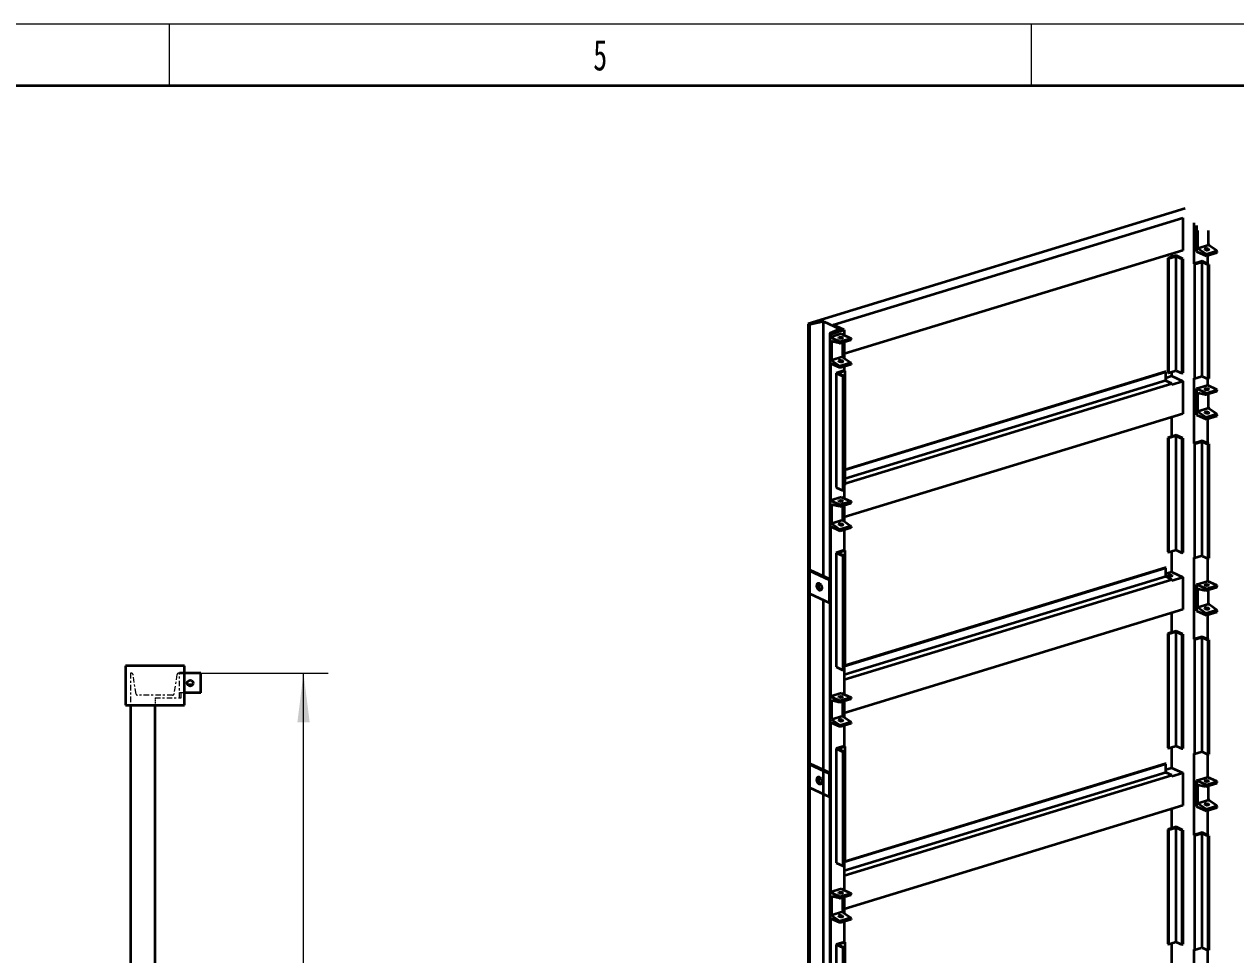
# Model space of a CAD drawing. Header units: millimetres. Extents: x -5250 to 5250, y -3712 to 3712.
# Drawn here: x 1456 to 3915, y 1824 to 3712 of the extents above; entities that cross this region are included whole.
import ezdxf
from ezdxf.enums import TextEntityAlignment as Align

# ---------------------------------------------------------------- set-up
doc = ezdxf.new("R2010")
doc.units = ezdxf.units.MM
doc.linetypes.add('CENTER', pattern=[47.5, 22, -8.5, 8.5, -8.5])
doc.layers.get('0').update_dxf_attribs({"lineweight": 35})
for name, color, linetype, lineweight in [('尺寸线层', 3, 'Continuous', 18), ('粗实线层', 7, 'Continuous', 35), ('细实线层', 7, 'Continuous', 18)]:
    doc.layers.add(name, color=color, linetype=linetype, lineweight=lineweight)
doc.styles.add('标准', font='', dxfattribs={"width": 0.667})
doc.styles.get('标准').set_extended_font_data('宋体')
doc.dimstyles.new('标准', dxfattribs={"dimscale": 25, "dimtxt": 3.5, "dimasz": 4, "dimexe": 2, "dimexo": 0, "dimtad": 1, "dimdsep": 46, "dimtxsty": '标准', "dimblk": '_CAXARROW', "dimcen": 0, "dimdle": 8, "dimazin": 2, "dimtfac": 0.707107, "dimtdec": 3, "dimtmove": 2, "dimatfit": 3, "dimfxl": 0, "dimfrac": 2, "dimtolj": 1, "dimarcsym": 0})

# ---------------------------------------------------------------- blocks, each defined once
blk = doc.blocks.new('*X19')
at = {"layer": '尺寸线层', "linetype": 'Continuous', "lineweight": 18}
for points in [[(2022.6, 2395.1), (2010.1, 2295.1), (2035.1, 2295.1)], [(2022.6, 1015.1), (2010.1, 1115.1), (2035.1, 1115.1)]]:
    blk.add_hatch(color=0, dxfattribs=at).paths.add_polyline_path(points, flags=0)
at = {"layer": '尺寸线层', "color": 0, "linetype": 'Continuous', "lineweight": 18}
for p, q in [((1771.1, 2395.1), (2072.6, 2395.1)), ((2022.6, 1015.1), (2022.6, 2395.1)), ((1771.1, 1015.1), (2072.6, 1015.1))]:
    blk.add_line(p, q, dxfattribs=at)
at = {"layer": '尺寸线层', "color": 0, "lineweight": 18, "insert": (1963.5, 1705.1), "char_height": 87.5, "width": 331.525, "attachment_point": 5, "rotation": 90, "line_spacing_factor": 1.15057, "style": '标准'}
blk.add_mtext('\\T1.1;1380', dxfattribs=at)
blk = doc.blocks.new('_CAXARROW')
blk.add_hatch(color=0).paths.add_polyline_path([(0, 0), (-1, 0.125), (-1, -0.125)], flags=0)
blk = doc.blocks.new('$CAXA_FRAME_13B17AC1$')
at = {"layer": '粗实线层'}
blk.add_line((205, 143.5), (-185, 143.5), dxfattribs=at)
at = {"layer": '细实线层'}
for p, q in [((210, 148.5), (-210, 148.5)), ((70, 148.5), (70, 143.5)), ((140, 148.5), (140, 143.5))]:
    blk.add_line(p, q, dxfattribs=at)
at = {"layer": '尺寸线层', "style": '标准', "width": 0.667}
for tag, p in [('T1', (-162.5, 146)), ('T2', (-105, 146)), ('T3', (-35, 146)), ('T4', (35, 146)), ('T5', (105, 146)), ('T6', (172.5, 146)), ('L1', (-187.5, 108.875)), ('R1', (207.5, 108.875)), ('L2', (-187.5, 37.125)), ('R2', (207.5, 37.125)), ('L3', (-187.5, -37.125)), ('R3', (207.5, -37.125)), ('L4', (-187.5, -108.875)), ('R4', (207.5, -108.875)), ('B1', (-162.5, -146)), ('B2', (-105, -146)), ('B3', (-35, -146)), ('B4', (35, -146)), ('B5', (105, -146)), ('B6', (172.5, -146))]:
    blk.add_attdef(tag, text='', height=2.595, dxfattribs=at).set_placement(p, align=Align.MIDDLE_CENTER)

msp = doc.modelspace()

# ---------------------------------------------------------------- linework, layer by layer
at = {"color": 6, "linetype": 'CENTER', "lineweight": 18, "ltscale": 0.5}
for p, q in [((1673.532, 2395.066), (1671.098, 2395.066)), ((1671.098, 2395.066), (1671.1, 2330.066)), ((1682.701, 2352.902), (1676.496, 2392.53)), ((1765.701, 2392.53), (1759.496, 2352.902)), ((1771.098, 2395.066), (1768.665, 2395.066)), ((1771.098, 2345.066), (1771.098, 2395.066)), ((1756.532, 2350.366), (1685.665, 2350.366)), ((1721.098, 2345.066), (1771.098, 2345.066)), ((1781.098, 2355.066), (1771.098, 2355.066)), ((1771.098, 2345.066), (1774.098, 2345.066)), ((1774.098, 2345.066), (1774.098, 2355.066))]:
    msp.add_line(p, q, dxfattribs=at)
at = {"color": 6, "linetype": 'CENTER', "lineweight": 18, "ltscale": 0.1}
msp.add_line((1721.098, 2345.066), (1721.098, 2330.066), dxfattribs=at)
at = {"color": 6, "linetype": 'CENTER', "lineweight": 18, "ltscale": 0.5}
for centre, start, end in [((1673.532, 2392.066), 8.900209, 90), ((1768.665, 2392.066), 90, 171.099791), ((1685.665, 2353.366), 188.900209, 270), ((1756.532, 2353.366), 270, 351.099791)]:
    msp.add_arc(centre, 3, start, end, dxfattribs=at)
at = {"layer": '粗实线层', "linetype": 'Continuous', "lineweight": 35}
for p, q in [((3812.872, 3338.348), (3047.509, 3104.505)), ((3097.807, 3102.567), (3807.709, 3319.465)), ((3807.709, 3319.465), (3807.709, 3253.188)), ((3830.278, 3309.054), (3830.278, 3226.209)), ((3835.824, 3304.121), (3835.824, 3251.1)), ((3838.08, 3259.048), (3838.08, 3294.091)), ((3860.265, 3265.826), (3860.265, 3293.886)), ((3807.709, 3253.188), (3120.38, 3043.187)), ((3835.824, 3251.1), (3855.232, 3242.147)), ((3860.657, 3264.247), (3838.472, 3257.469)), ((3854.089, 3246.253), (3839.223, 3256.557)), ((3877.025, 3252.119), (3854.841, 3245.341)), ((3855.232, 3242.147), (3877.417, 3248.925)), ((3876.274, 3253.031), (3861.408, 3263.335)), ((3877.417, 3248.925), (3877.417, 3250.54)), ((3794.168, 3242.866), (3777.53, 3237.782)), ((3777.53, 3237.782), (3778.884, 3237.157)), ((3777.53, 3237.782), (3777.53, 3005.814)), ((3778.884, 3237.157), (3792.195, 3241.224)), ((3778.884, 3237.157), (3778.884, 3005.189)), ((3785.141, 3246.292), (3785.141, 3240.104)), ((3793.859, 3241.396), (3793.859, 3009.429)), ((3807.709, 3236.619), (3794.168, 3242.866)), ((3795.213, 3241.108), (3806.045, 3236.111)), ((3806.045, 3236.111), (3807.709, 3236.619)), ((3806.045, 3236.111), (3806.045, 3004.143)), ((3807.709, 3236.619), (3807.709, 3004.651)), ((3846.916, 3231.292), (3830.278, 3226.209)), ((3830.278, 3226.209), (3831.632, 3225.584)), ((3831.632, 3225.584), (3844.942, 3229.651)), ((3831.632, 3225.584), (3831.632, 2993.616)), ((3846.606, 3229.823), (3846.606, 2997.855)), ((3860.457, 3225.046), (3846.916, 3231.292)), ((3847.96, 3229.534), (3858.793, 3224.537)), ((3855.232, 3242.147), (3855.232, 3243.762)), ((3858.008, 3242.994), (3858.008, 3226.175)), ((3858.793, 3224.537), (3860.457, 3225.046)), ((3858.793, 3224.537), (3858.793, 2992.569)), ((3860.457, 3225.046), (3860.457, 2993.078)), ((3047.509, 3104.505), (3047.509, 61.086)), ((3047.509, 3104.505), (3048.607, 3103.999)), ((3049.765, 3103.724), (3049.765, 60.305)), ((3051.351, 3103.811), (3076.13, 3109.234)), ((3077.716, 3109.321), (3077.716, 2592.273)), ((3078.875, 3109.047), (3110.861, 3094.292)), ((3120.376, 3092.157), (3097.807, 3102.567)), ((3091.065, 3084.699), (3091.065, 41.28)), ((3091.547, 3084.191), (3092.645, 3083.684)), ((3110.793, 3093.245), (3091.615, 3085.238)), ((3092.645, 3083.684), (3120.376, 3092.157)), ((3114.829, 3083.835), (3092.645, 3077.057)), ((3092.645, 3083.684), (3092.645, 3077.057)), ((3092.645, 3077.057), (3112.054, 3068.103)), ((3134.238, 3074.881), (3112.054, 3068.103)), ((3114.829, 3083.835), (3134.238, 3074.881)), ((3120.376, 3092.157), (3120.376, 3081.275)), ((3134.238, 3074.881), (3134.238, 3073.267)), ((3094.902, 3067.026), (3094.902, 3031.984)), ((3110.911, 3065.052), (3096.045, 3068.463)), ((3111.326, 3065.062), (3133.511, 3071.84)), ((3112.054, 3068.103), (3112.054, 3066.489)), ((3117.086, 3066.821), (3117.086, 3038.762)), ((3120.376, 3067.826), (3120.376, 3034.784)), ((3117.478, 3037.182), (3095.294, 3030.404)), ((3096.045, 3029.492), (3110.911, 3019.188)), ((3118.229, 3036.27), (3133.095, 3025.966)), ((3092.645, 3024.035), (3092.645, 2745.674)), ((3112.054, 3015.082), (3092.645, 3024.035)), ((3120.376, 3009.311), (3103.737, 3004.228)), ((3103.737, 3004.228), (3117.278, 2997.981)), ((3103.737, 3004.228), (3103.737, 2772.26)), ((3118.942, 2998.49), (3108.109, 3003.487)), ((3108.419, 3004.62), (3121.73, 3008.686)), ((3133.847, 3025.054), (3111.662, 3018.276)), ((3134.238, 3021.86), (3112.054, 3015.082)), ((3112.054, 3016.697), (3112.054, 3015.082)), ((3120.376, 3017.625), (3120.376, 3009.311)), ((3121.73, 3008.686), (3120.376, 3009.311)), ((3121.73, 3008.686), (3121.73, 2776.718)), ((3121.737, 2808.762), (3771.984, 3007.433)), ((3121.739, 2807.725), (3773.338, 3006.809)), ((3134.238, 3023.475), (3134.238, 3021.86)), ((3773.338, 3006.809), (3771.984, 3007.433)), ((3773.338, 2990.902), (3773.338, 3006.809)), ((3777.53, 3005.814), (3778.884, 3005.189)), ((3778.884, 3005.189), (3792.195, 3009.256)), ((3785.141, 3007.104), (3785.141, 2998.493)), ((3795.213, 3009.14), (3806.045, 3004.143)), ((3806.045, 3004.143), (3807.709, 3004.651)), ((3117.278, 2997.981), (3118.942, 2998.49)), ((3117.278, 2997.981), (3117.278, 2766.013)), ((3118.942, 2998.49), (3118.942, 2766.522)), ((3773.87, 2989.077), (3121.731, 2789.827)), ((3121.739, 2780.485), (3785.525, 2983.292)), ((3773.328, 2994.883), (3785.141, 2998.493)), ((3785.525, 2983.292), (3774.692, 2988.289)), ((3785.141, 2998.493), (3807.709, 2988.082)), ((3785.525, 2981.304), (3807.709, 2988.082)), ((3785.525, 2981.304), (3785.525, 2983.292)), ((3807.709, 2988.082), (3807.709, 2921.806)), ((3830.278, 2994.241), (3830.278, 2861.688)), ((3830.278, 2994.241), (3831.632, 2993.616)), ((3831.632, 2993.616), (3844.942, 2997.683)), ((3835.824, 2972.738), (3858.008, 2979.516)), ((3847.96, 2997.567), (3858.793, 2992.569)), ((3858.008, 2992.934), (3858.008, 2979.516)), ((3877.417, 2970.563), (3858.008, 2979.516)), ((3858.793, 2992.569), (3860.457, 2993.078)), ((3835.824, 2972.738), (3835.824, 2919.717)), ((3855.232, 2963.785), (3835.824, 2972.738)), ((3838.08, 2927.665), (3838.08, 2962.708)), ((3839.223, 2964.145), (3854.089, 2960.734)), ((3854.505, 2960.743), (3876.69, 2967.522)), ((3855.232, 2963.785), (3877.417, 2970.563)), ((3855.232, 2962.17), (3855.232, 2963.785)), ((3860.265, 2934.444), (3860.265, 2962.503)), ((3877.417, 2968.948), (3877.417, 2970.563)), ((3860.657, 2932.864), (3838.472, 2926.086)), ((3876.274, 2921.648), (3861.408, 2931.952)), ((3807.709, 2921.806), (3120.38, 2711.805)), ((3785.141, 2914.907), (3785.141, 2875.586)), ((3835.824, 2919.717), (3855.232, 2910.764)), ((3854.089, 2914.87), (3839.223, 2925.174)), ((3877.025, 2920.736), (3854.841, 2913.958)), ((3855.232, 2910.764), (3877.417, 2917.542)), ((3855.232, 2910.764), (3855.232, 2912.379)), ((3858.008, 2911.611), (3858.008, 2861.649)), ((3877.417, 2917.542), (3877.417, 2919.157)), ((3794.168, 2878.344), (3777.53, 2873.261)), ((3807.709, 2872.098), (3794.168, 2878.344)), ((3777.53, 2873.261), (3778.884, 2872.636)), ((3777.53, 2873.261), (3777.53, 2641.293)), ((3778.884, 2872.636), (3792.195, 2876.703)), ((3778.884, 2872.636), (3778.884, 2640.668)), ((3793.859, 2876.875), (3793.859, 2644.908)), ((3795.213, 2876.587), (3806.045, 2871.59)), ((3806.045, 2871.59), (3807.709, 2872.098)), ((3806.045, 2871.59), (3806.045, 2639.622)), ((3807.709, 2872.098), (3807.709, 2640.13)), ((3846.916, 2866.771), (3830.278, 2861.688)), ((3830.278, 2861.688), (3831.632, 2861.063)), ((3831.632, 2861.063), (3844.942, 2865.13)), ((3831.632, 2861.063), (3831.632, 2629.095)), ((3846.606, 2865.302), (3846.606, 2633.334)), ((3860.457, 2860.525), (3846.916, 2866.771)), ((3847.96, 2865.013), (3858.793, 2860.016)), ((3858.793, 2860.016), (3860.457, 2860.525)), ((3858.793, 2860.016), (3858.793, 2628.048)), ((3860.457, 2860.525), (3860.457, 2628.557)), ((3103.737, 2772.26), (3117.278, 2766.013)), ((3117.278, 2766.013), (3118.942, 2766.522)), ((3118.942, 2775.867), (3121.73, 2776.718)), ((3120.376, 2776.303), (3120.376, 2749.892)), ((3114.829, 2752.452), (3092.645, 2745.674)), ((3092.645, 2745.674), (3112.054, 2736.721)), ((3094.902, 2735.643), (3094.902, 2700.601)), ((3110.911, 2733.669), (3096.045, 2737.08)), ((3111.326, 2733.679), (3133.511, 2740.457)), ((3134.238, 2743.499), (3112.054, 2736.721)), ((3112.054, 2736.721), (3112.054, 2735.106)), ((3114.829, 2752.452), (3134.238, 2743.499)), ((3117.086, 2735.439), (3117.086, 2707.379)), ((3120.376, 2736.442), (3120.376, 2703.401)), ((3134.238, 2743.499), (3134.238, 2741.884)), ((3117.478, 2705.8), (3095.294, 2699.022)), ((3092.645, 2692.653), (3092.645, 2348.014)), ((3112.054, 2683.699), (3092.645, 2692.653)), ((3096.045, 2698.11), (3110.911, 2687.805)), ((3133.847, 2693.672), (3111.662, 2686.894)), ((3134.238, 2690.477), (3112.054, 2683.699)), ((3112.054, 2685.314), (3112.054, 2683.699)), ((3118.229, 2704.888), (3133.095, 2694.584)), ((3120.376, 2686.244), (3120.376, 2644.79)), ((3134.238, 2692.092), (3134.238, 2690.477)), ((3120.376, 2644.79), (3103.737, 2639.706)), ((3103.737, 2639.706), (3117.278, 2633.46)), ((3103.737, 2639.706), (3103.737, 2407.739)), ((3118.942, 2633.968), (3108.109, 2638.966)), ((3108.419, 2640.099), (3121.73, 2644.165)), ((3117.278, 2633.46), (3118.942, 2633.968)), ((3117.278, 2633.46), (3117.278, 2401.492)), ((3118.942, 2633.968), (3118.942, 2402.001)), ((3121.73, 2644.165), (3120.376, 2644.79)), ((3121.73, 2644.165), (3121.73, 2412.197)), ((3777.53, 2641.293), (3778.884, 2640.668)), ((3778.884, 2640.668), (3792.195, 2644.735)), ((3785.141, 2642.582), (3785.141, 2600.833)), ((3795.213, 2644.619), (3806.045, 2639.622)), ((3806.045, 2639.622), (3807.709, 2640.13)), ((3831.632, 2629.095), (3844.942, 2633.162)), ((3847.96, 2633.046), (3858.793, 2628.048)), ((3120.377, 2409.649), (3773.338, 2609.149)), ((3120.385, 2410.69), (3771.984, 2609.774)), ((3773.338, 2609.149), (3771.984, 2609.774)), ((3773.338, 2593.243), (3773.338, 2609.149)), ((3830.278, 2629.72), (3830.278, 2464.028)), ((3830.278, 2629.72), (3831.632, 2629.095)), ((3858.008, 2628.416), (3858.008, 2581.857)), ((3858.793, 2628.048), (3860.457, 2628.557)), ((3049.765, 2603.076), (3050.568, 2603.322)), ((3049.765, 2603.076), (3049.765, 2556.683)), ((3090.388, 2584.337), (3049.765, 2603.076)), ((3051.351, 2603.423), (3052.892, 2603.761)), ((3091.065, 2586.151), (3052.892, 2603.761)), ((3090.388, 2584.337), (3091.065, 2584.544)), ((3090.388, 2537.944), (3090.388, 2584.337)), ((3120.377, 2382.409), (3785.525, 2585.633)), ((3773.87, 2591.417), (3120.379, 2391.755)), ((3773.328, 2597.224), (3785.141, 2600.833)), ((3785.525, 2585.633), (3774.692, 2590.63)), ((3785.141, 2600.833), (3807.709, 2590.423)), ((3785.525, 2583.645), (3807.709, 2590.423)), ((3785.525, 2583.645), (3785.525, 2585.633)), ((3807.709, 2590.423), (3807.709, 2524.146)), ((3835.824, 2575.079), (3858.008, 2581.857)), ((3835.824, 2575.079), (3835.824, 2522.058)), ((3855.232, 2566.126), (3835.824, 2575.079)), ((3838.08, 2530.006), (3838.08, 2565.049)), ((3839.223, 2566.485), (3854.089, 2563.074)), ((3854.505, 2563.084), (3876.69, 2569.862)), ((3855.232, 2566.126), (3877.417, 2572.904)), ((3855.232, 2564.511), (3855.232, 2566.126)), ((3877.417, 2572.904), (3858.008, 2581.857)), ((3860.265, 2536.784), (3860.265, 2564.844)), ((3877.417, 2571.289), (3877.417, 2572.904)), ((3049.765, 2556.683), (3090.388, 2537.944)), ((3077.716, 2543.768), (3077.716, 1796.989)), ((3090.388, 2537.944), (3091.065, 2538.151)), ((3860.657, 2535.205), (3838.472, 2528.427)), ((3876.274, 2523.989), (3861.408, 2534.293)), ((3807.709, 2524.146), (3120.38, 2314.145)), ((3785.141, 2517.247), (3785.141, 2477.927)), ((3835.824, 2522.058), (3855.232, 2513.105)), ((3854.089, 2517.211), (3839.223, 2527.515)), ((3877.025, 2523.077), (3854.841, 2516.299)), ((3855.232, 2513.105), (3877.417, 2519.883)), ((3855.232, 2513.105), (3855.232, 2514.72)), ((3858.008, 2513.952), (3858.008, 2463.99)), ((3877.417, 2519.883), (3877.417, 2521.498)), ((3794.168, 2480.685), (3777.53, 2475.602)), ((3777.53, 2475.602), (3777.53, 2243.634)), ((3777.53, 2475.602), (3778.884, 2474.977)), ((3778.884, 2474.977), (3792.195, 2479.044)), ((3778.884, 2474.977), (3778.884, 2243.009)), ((3793.859, 2479.216), (3793.859, 2247.248)), ((3807.709, 2474.439), (3794.168, 2480.685)), ((3795.213, 2478.928), (3806.045, 2473.93)), ((3806.045, 2473.93), (3807.709, 2474.439)), ((3806.045, 2473.93), (3806.045, 2241.963)), ((3807.709, 2474.439), (3807.709, 2242.471)), ((3846.916, 2469.112), (3830.278, 2464.028)), ((3830.278, 2464.028), (3831.632, 2463.404)), ((3831.632, 2463.404), (3844.942, 2467.47)), ((3831.632, 2463.404), (3831.632, 2231.436)), ((3846.606, 2467.643), (3846.606, 2235.675)), ((3860.457, 2462.865), (3846.916, 2469.112)), ((3847.96, 2467.354), (3858.793, 2462.357)), ((3858.793, 2462.357), (3860.457, 2462.865)), ((3858.793, 2462.357), (3858.793, 2230.389)), ((3860.457, 2462.865), (3860.457, 2230.898)), ((3118.942, 2411.346), (3121.73, 2412.197)), ((3120.376, 2411.781), (3120.376, 2352.233)), ((1781.098, 2410.066), (1661.098, 2410.066)), ((1661.098, 2410.066), (1661.098, 2330.066)), ((1814.098, 2395.066), (1771.098, 2395.066)), ((1781.098, 2395.065), (1781.098, 2410.066)), ((1781.098, 2330.066), (1781.098, 2395.065)), ((1814.098, 2355.066), (1814.098, 2395.066)), ((3103.737, 2407.739), (3117.278, 2401.492)), ((3117.278, 2401.492), (3118.942, 2402.001)), ((1787.402, 2372.066), (1797.794, 2372.066)), ((1814.098, 2355.066), (1781.098, 2355.066)), ((3114.829, 2354.793), (3092.645, 2348.014)), ((3092.645, 2348.014), (3112.054, 2339.061)), ((3094.902, 2337.984), (3094.902, 2302.942)), ((3110.911, 2336.01), (3096.045, 2339.421)), ((3111.326, 2336.02), (3133.511, 2342.798)), ((3134.238, 2345.839), (3112.054, 2339.061)), ((3112.054, 2339.061), (3112.054, 2337.447)), ((3114.829, 2354.793), (3134.238, 2345.839)), ((3117.086, 2337.779), (3117.086, 2309.72)), ((3120.376, 2338.784), (3120.376, 2305.741)), ((3134.238, 2345.839), (3134.238, 2344.225)), ((1661.098, 2330.066), (1671.1, 2330.066)), ((1671.098, 2330.066), (1671.098, 1080.066)), ((1671.1, 2330.066), (1781.098, 2330.066)), ((1721.098, 1080.066), (1721.098, 2330.066)), ((3092.645, 2294.993), (3092.645, 1950.355)), ((3112.054, 2286.04), (3092.645, 2294.993)), ((3117.478, 2308.14), (3095.294, 2301.362)), ((3096.045, 2300.45), (3110.911, 2290.146)), ((3133.847, 2296.012), (3111.662, 2289.234)), ((3134.238, 2292.818), (3112.054, 2286.04)), ((3112.054, 2287.655), (3112.054, 2286.04)), ((3118.229, 2307.228), (3133.095, 2296.924)), ((3120.376, 2288.585), (3120.376, 2247.131)), ((3134.238, 2294.433), (3134.238, 2292.818)), ((3120.376, 2247.131), (3103.737, 2242.047)), ((3103.737, 2242.047), (3117.278, 2235.801)), ((3103.737, 2242.047), (3103.737, 2010.079)), ((3118.942, 2236.309), (3108.109, 2241.306)), ((3108.419, 2242.439), (3121.73, 2246.506)), ((3121.73, 2246.506), (3120.376, 2247.131)), ((3121.73, 2246.506), (3121.73, 2014.538)), ((3777.53, 2243.634), (3778.884, 2243.009)), ((3778.884, 2243.009), (3792.195, 2247.076)), ((3785.141, 2244.923), (3785.141, 2203.174)), ((3795.213, 2246.96), (3806.045, 2241.963)), ((3806.045, 2241.963), (3807.709, 2242.471)), ((3117.278, 2235.801), (3118.942, 2236.309)), ((3117.278, 2235.801), (3117.278, 2003.833)), ((3118.942, 2236.309), (3118.942, 2004.341)), ((3830.278, 2232.06), (3830.278, 2066.369)), ((3830.278, 2232.06), (3831.632, 2231.436)), ((3831.632, 2231.436), (3844.942, 2235.503)), ((3847.96, 2235.386), (3858.793, 2230.389)), ((3858.008, 2230.756), (3858.008, 2184.198)), ((3858.793, 2230.389), (3860.457, 2230.898)), ((3049.765, 2209.613), (3050.568, 2209.858)), ((3049.765, 2209.613), (3049.765, 2163.219)), ((3090.388, 2190.874), (3049.765, 2209.613)), ((3051.351, 2209.96), (3052.892, 2210.297)), ((3091.065, 2192.688), (3052.892, 2210.297)), ((3090.388, 2190.874), (3091.065, 2191.081)), ((3090.388, 2144.48), (3090.388, 2190.874)), ((3120.377, 2011.99), (3773.338, 2211.49)), ((3773.87, 2193.758), (3120.379, 1994.096)), ((3120.385, 2013.031), (3771.984, 2212.115)), ((3773.338, 2211.49), (3771.984, 2212.115)), ((3773.328, 2199.565), (3785.141, 2203.174)), ((3773.338, 2195.584), (3773.338, 2211.49)), ((3785.525, 2187.974), (3774.692, 2192.971)), ((3785.141, 2203.174), (3807.709, 2192.764)), ((3785.525, 2185.985), (3807.709, 2192.764)), ((3807.709, 2192.764), (3807.709, 2126.487)), ((3120.377, 1984.75), (3785.525, 2187.974)), ((3785.525, 2185.985), (3785.525, 2187.974)), ((3835.824, 2177.42), (3858.008, 2184.198)), ((3855.232, 2168.467), (3835.824, 2177.42)), ((3835.824, 2177.42), (3835.824, 2124.399)), ((3838.08, 2132.347), (3838.08, 2167.389)), ((3839.223, 2168.826), (3854.089, 2165.415)), ((3854.505, 2165.425), (3876.69, 2172.203)), ((3855.232, 2168.467), (3877.417, 2175.245)), ((3855.232, 2166.852), (3855.232, 2168.467)), ((3877.417, 2175.245), (3858.008, 2184.198)), ((3860.265, 2139.125), (3860.265, 2167.185)), ((3877.417, 2173.63), (3877.417, 2175.245)), ((3049.765, 2163.219), (3090.388, 2144.48)), ((3090.388, 2144.48), (3091.065, 2144.687)), ((3807.709, 2126.487), (3120.38, 1916.486)), ((3785.141, 2119.588), (3785.141, 2080.267)), ((3835.824, 2124.399), (3855.232, 2115.445)), ((3860.657, 2137.546), (3838.472, 2130.768)), ((3854.089, 2119.551), (3839.223, 2129.856)), ((3877.025, 2125.418), (3854.841, 2118.64)), ((3855.232, 2115.445), (3877.417, 2122.224)), ((3855.232, 2115.445), (3855.232, 2117.06)), ((3858.008, 2116.293), (3858.008, 2066.331)), ((3876.274, 2126.33), (3861.408, 2136.634)), ((3877.417, 2122.224), (3877.417, 2123.838)), ((3794.168, 2083.026), (3777.53, 2077.942)), ((3777.53, 2077.942), (3777.53, 1845.974)), ((3777.53, 2077.942), (3778.884, 2077.318)), ((3778.884, 2077.318), (3792.195, 2081.385)), ((3778.884, 2077.318), (3778.884, 1845.35)), ((3793.859, 2081.557), (3793.859, 1849.589)), ((3807.709, 2076.78), (3794.168, 2083.026)), ((3795.213, 2081.268), (3806.045, 2076.271)), ((3806.045, 2076.271), (3807.709, 2076.78)), ((3806.045, 2076.271), (3806.045, 1844.303)), ((3807.709, 2076.78), (3807.709, 1844.812)), ((3846.916, 2071.453), (3830.278, 2066.369)), ((3830.278, 2066.369), (3831.632, 2065.744)), ((3831.632, 2065.744), (3844.942, 2069.811)), ((3846.606, 2069.983), (3846.606, 1838.016)), ((3860.457, 2065.206), (3846.916, 2071.453)), ((3847.96, 2069.695), (3858.793, 2064.698)), ((3831.632, 2065.744), (3831.632, 1833.776)), ((3858.793, 2064.698), (3860.457, 2065.206)), ((3858.793, 2064.698), (3858.793, 1832.73)), ((3860.457, 2065.206), (3860.457, 1833.238)), ((3103.737, 2010.079), (3117.278, 2003.833)), ((3117.278, 2003.833), (3118.942, 2004.341)), ((3118.942, 2013.686), (3121.73, 2014.538)), ((3120.376, 2014.122), (3120.376, 1954.574)), ((3114.829, 1957.133), (3092.645, 1950.355)), ((3092.645, 1950.355), (3112.054, 1941.402)), ((3111.326, 1938.36), (3133.511, 1945.138)), ((3134.238, 1948.18), (3112.054, 1941.402)), ((3114.829, 1957.133), (3134.238, 1948.18)), ((3134.238, 1948.18), (3134.238, 1946.565)), ((3094.902, 1940.325), (3094.902, 1905.282)), ((3110.911, 1938.35), (3096.045, 1941.761)), ((3112.054, 1941.402), (3112.054, 1939.787)), ((3117.086, 1940.12), (3117.086, 1912.06)), ((3120.376, 1941.125), (3120.376, 1908.082)), ((3092.645, 1897.334), (3092.645, 1552.696)), ((3112.054, 1888.381), (3092.645, 1897.334)), ((3117.478, 1910.481), (3095.294, 1903.703)), ((3096.045, 1902.791), (3110.911, 1892.487)), ((3133.847, 1898.353), (3111.662, 1891.575)), ((3134.238, 1895.159), (3112.054, 1888.381)), ((3118.229, 1909.569), (3133.095, 1899.265)), ((3134.238, 1896.774), (3134.238, 1895.159)), ((3112.054, 1889.996), (3112.054, 1888.381)), ((3120.376, 1890.925), (3120.376, 1849.471)), ((3120.376, 1849.471), (3103.737, 1844.388)), ((3108.419, 1844.78), (3121.73, 1848.847)), ((3121.73, 1848.847), (3120.376, 1849.471)), ((3121.73, 1848.847), (3121.73, 1616.879)), ((3777.53, 1845.974), (3778.884, 1845.35)), ((3778.884, 1845.35), (3792.195, 1849.417)), ((3785.141, 1847.264), (3785.141, 1805.515)), ((3795.213, 1849.3), (3806.045, 1844.303)), ((3103.737, 1844.388), (3103.737, 1612.42)), ((3103.737, 1844.388), (3117.278, 1838.142)), ((3118.942, 1838.65), (3108.109, 1843.647)), ((3117.278, 1838.142), (3118.942, 1838.65)), ((3117.278, 1838.142), (3117.278, 1606.174)), ((3118.942, 1838.65), (3118.942, 1606.682)), ((3806.045, 1844.303), (3807.709, 1844.812)), ((3830.278, 1834.401), (3830.278, 1668.71)), ((3830.278, 1834.401), (3831.632, 1833.776)), ((3831.632, 1833.776), (3844.942, 1837.843)), ((3847.96, 1837.727), (3858.793, 1832.73)), ((3858.008, 1833.097), (3858.008, 1786.539)), ((3858.793, 1832.73), (3860.457, 1833.238))]:
    msp.add_line(p, q, dxfattribs=at)
msp.add_circle((1792.598, 2375.066), 6, dxfattribs=at)
for centre, major_axis, ratio, start_param, end_param in [((3839.435, 3258.424), (-0.627, 2.052), 0.58504861, 1.08952095, 2.5037154), ((3861.619, 3265.202), (0.627, -2.052), 0.58504861, 4.23111361, 5.64530806), ((3876.063, 3251.164), (-0.627, 2.052), 0.58504861, 4.23111361, 5.64530806), ((3793.549, 3240.6), (2.145, 0), 0.37541923, 0.68312396, 2.25392029), ((3846.296, 3229.026), (2.145, 0), 0.37541923, 0.68312396, 2.25392029), ((3853.878, 3244.386), (0.627, -2.052), 0.58504861, 1.08952095, 2.5037154), ((3050.271, 3104.507), (-2.145, 0), 0.37541923, 0.68312396, 2.09858234), ((3077.211, 3108.538), (2.145, 0), 0.37541923, 0.68312396, 2.09858234), ((3093.211, 3084.699), (-2.145, 0), 0.37541923, 5.55085089, 6.96630927), ((3109.197, 3093.783), (2.145, 0), 0.37541923, 5.55085089, 6.96630927), ((3096.256, 3066.401), (-0.627, 2.052), 0.58504861, 5.95851181, 7.37270626), ((3110.7, 3067.113), (0.627, -2.052), 0.58504861, 5.95851181, 7.37270626), ((3132.884, 3073.891), (-0.627, 2.052), 0.58504861, 3.14160855, 4.23111361), ((3096.256, 3031.359), (-0.627, 2.052), 0.58504861, 1.08952095, 2.5037154), ((3118.44, 3038.137), (0.627, -2.052), 0.58504861, 4.23111361, 5.64530806), ((3132.884, 3024.1), (-0.627, 2.052), 0.58504861, 4.23111361, 5.64530806), ((3109.773, 3003.995), (2.145, 0), 0.37541923, 2.25392029, 3.82471661), ((3110.7, 3017.322), (0.627, -2.052), 0.58504861, 1.08952095, 2.5037154), ((3793.549, 3008.632), (-2.145, 0), 0.37541923, 3.82471661, 5.39551294), ((3774.692, 2990.278), (0.627, -2.052), 0.58504861, 4.23111361, 5.80190993), ((3846.296, 2997.058), (-2.145, 0), 0.37541923, 3.82471661, 5.39551294), ((3839.435, 2962.083), (-0.627, 2.052), 0.58504861, 5.95851181, 7.37270626), ((3853.878, 2962.795), (0.627, -2.052), 0.58504861, 5.95851181, 7.37270626), ((3876.063, 2969.573), (-0.627, 2.052), 0.58504861, 3.14160855, 4.23111361), ((3839.435, 2927.041), (-0.627, 2.052), 0.58504861, 1.08952095, 2.5037154), ((3861.619, 2933.819), (0.627, -2.052), 0.58504861, 4.23111361, 5.64530806), ((3853.878, 2913.004), (0.627, -2.052), 0.58504861, 1.08952095, 2.5037154), ((3876.063, 2919.782), (-0.627, 2.052), 0.58504861, 4.23111361, 5.64530806), ((3793.549, 2876.079), (2.145, 0), 0.37541923, 0.68312396, 2.25392029), ((3846.296, 2864.505), (2.145, 0), 0.37541923, 0.68312396, 2.25392029), ((3096.256, 2735.019), (-0.627, 2.052), 0.58504861, 5.95851181, 7.37270626), ((3110.7, 2735.73), (0.627, -2.052), 0.58504861, 5.95851181, 7.37270626), ((3132.884, 2742.509), (-0.627, 2.052), 0.58504861, 3.14160855, 4.23111361), ((3118.44, 2706.754), (0.627, -2.052), 0.58504861, 4.23111361, 5.64530806), ((3096.256, 2699.976), (-0.627, 2.052), 0.58504861, 1.08952095, 2.5037154), ((3110.7, 2685.939), (0.627, -2.052), 0.58504861, 1.08952095, 2.5037154), ((3132.884, 2692.717), (-0.627, 2.052), 0.58504861, 4.23111361, 5.64530806), ((3109.773, 2639.474), (2.145, 0), 0.37541923, 2.25392029, 3.82471661), ((3793.549, 2644.111), (-2.145, 0), 0.37541923, 3.82471661, 5.39551294), ((3846.296, 2632.537), (-2.145, 0), 0.37541923, 3.82471661, 5.39551294), ((3050.271, 2604.119), (-2.145, 0), 0.37541923, 1.70980941, 2.09858234), ((3774.692, 2592.618), (0.627, -2.052), 0.58504861, 4.23111361, 5.80190993), ((3072.85, 2571.357), (2.298, -7.522), 0.58504861, 3.46201256, 4.23111362), ((3072.85, 2571.357), (2.298, -7.522), 0.58504861, 4.23111362, 5.96272018), ((3839.435, 2564.424), (-0.627, 2.052), 0.58504861, 5.95851181, 7.37270626), ((3853.878, 2565.136), (0.627, -2.052), 0.58504861, 5.95851181, 7.37270626), ((3876.063, 2571.914), (-0.627, 2.052), 0.58504861, 3.14160855, 4.23111361), ((3861.619, 2536.16), (0.627, -2.052), 0.58504861, 4.23111361, 5.64530806), ((3839.435, 2529.382), (-0.627, 2.052), 0.58504861, 1.08952095, 2.5037154), ((3853.878, 2515.344), (0.627, -2.052), 0.58504861, 1.08952095, 2.5037154), ((3876.063, 2522.122), (-0.627, 2.052), 0.58504861, 4.23111361, 5.64530806), ((3793.549, 2478.419), (2.145, 0), 0.37541923, 0.68312396, 2.25392029), ((3846.296, 2466.846), (2.145, 0), 0.37541923, 0.68312396, 2.25392029), ((3096.256, 2337.359), (-0.627, 2.052), 0.58504861, 5.95851181, 7.37270626), ((3110.7, 2338.071), (0.627, -2.052), 0.58504861, 5.95851181, 7.37270626), ((3132.884, 2344.849), (-0.627, 2.052), 0.58504861, 3.14160855, 4.23111361), ((3096.256, 2302.317), (-0.627, 2.052), 0.58504861, 1.08952095, 2.5037154), ((3110.7, 2288.28), (0.627, -2.052), 0.58504861, 1.08952095, 2.5037154), ((3118.44, 2309.095), (0.627, -2.052), 0.58504861, 4.23111361, 5.64530806), ((3132.884, 2295.058), (-0.627, 2.052), 0.58504861, 4.23111361, 5.64530806), ((3109.773, 2241.815), (2.145, 0), 0.37541923, 2.25392029, 3.82471661), ((3793.549, 2246.451), (-2.145, 0), 0.37541923, 3.82471661, 5.39551294), ((3846.296, 2234.878), (-2.145, 0), 0.37541923, 3.82471661, 5.39551294), ((3050.271, 2210.656), (-2.145, 0), 0.37541923, 1.70980941, 2.09858234), ((3774.692, 2194.959), (0.627, -2.052), 0.58504861, 4.23111361, 5.80190993), ((3072.85, 2177.894), (2.298, -7.522), 0.58504861, 3.46201256, 4.23111362), ((3072.85, 2177.894), (2.298, -7.522), 0.58504861, 4.23111362, 5.96272018), ((3839.435, 2166.765), (-0.627, 2.052), 0.58504861, 5.95851181, 7.37270626), ((3853.878, 2167.476), (0.627, -2.052), 0.58504861, 5.95851181, 7.37270626), ((3876.063, 2174.255), (-0.627, 2.052), 0.58504861, 3.14160855, 4.23111361), ((3839.435, 2131.722), (-0.627, 2.052), 0.58504861, 1.08952095, 2.5037154), ((3853.878, 2117.685), (0.627, -2.052), 0.58504861, 1.08952095, 2.5037154), ((3861.619, 2138.5), (0.627, -2.052), 0.58504861, 4.23111361, 5.64530806), ((3876.063, 2124.463), (-0.627, 2.052), 0.58504861, 4.23111361, 5.64530806), ((3793.549, 2080.76), (2.145, 0), 0.37541923, 0.68312396, 2.25392029), ((3846.296, 2069.187), (2.145, 0), 0.37541923, 0.68312396, 2.25392029), ((3132.884, 1947.19), (-0.627, 2.052), 0.58504861, 3.14160855, 4.23111361), ((3096.256, 1939.7), (-0.627, 2.052), 0.58504861, 5.95851181, 7.37270626), ((3110.7, 1940.412), (0.627, -2.052), 0.58504861, 5.95851181, 7.37270626), ((3096.256, 1904.658), (-0.627, 2.052), 0.58504861, 1.08952095, 2.5037154), ((3118.44, 1911.436), (0.627, -2.052), 0.58504861, 4.23111361, 5.64530806), ((3132.884, 1897.398), (-0.627, 2.052), 0.58504861, 4.23111361, 5.64530806), ((3110.7, 1890.62), (0.627, -2.052), 0.58504861, 1.08952095, 2.5037154), ((3793.549, 1848.792), (-2.145, 0), 0.37541923, 3.82471661, 5.39551294), ((3109.773, 1844.155), (2.145, 0), 0.37541923, 2.25392029, 3.82471661), ((3846.296, 1837.219), (-2.145, 0), 0.37541923, 3.82471661, 5.39551294)]:
    msp.add_ellipse(centre, major_axis=major_axis, ratio=ratio, start_param=start_param, end_param=end_param, dxfattribs=at)
for centre, major_axis, ratio in [((3856.62, 3255.576), (-4.283, 0.518), 0.48352203), ((3113.442, 3075.969), (4.29, 0), 0.37541923), ((3113.442, 3028.511), (-4.283, 0.518), 0.48352203), ((3856.62, 2971.651), (4.29, 0), 0.37541923), ((3856.62, 2924.193), (-4.283, 0.518), 0.48352203), ((3113.442, 2744.586), (4.29, 0), 0.37541923), ((3113.442, 2697.129), (-4.283, 0.518), 0.48352203), ((3782.244, 2593.026), (4.29, 0), 0.37541923), ((3070.077, 2570.51), (2.298, -7.522), 0.58504861), ((3856.62, 2573.992), (4.29, 0), 0.37541923), ((3856.62, 2526.534), (-4.283, 0.518), 0.48352203), ((3113.442, 2346.927), (4.29, 0), 0.37541923), ((3113.442, 2299.469), (-4.283, 0.518), 0.48352203), ((3070.077, 2177.047), (2.298, -7.522), 0.58504861), ((3856.62, 2176.332), (4.29, 0), 0.37541923), ((3856.62, 2128.875), (-4.283, 0.518), 0.48352203), ((3113.442, 1949.268), (4.29, 0), 0.37541923), ((3113.442, 1901.81), (-4.283, 0.518), 0.48352203)]:
    msp.add_ellipse(centre, major_axis=major_axis, ratio=ratio, dxfattribs=at)

# ---------------------------------------------------------------- block references
at = {"layer": '粗实线层'}
ref = msp.add_blockref('$CAXA_FRAME_13B17AC1$', (0, 0), dxfattribs=dict(at, xscale=25, yscale=25, zscale=25))
ref.add_attrib('T5', '5', dxfattribs={"layer": '尺寸线层', "height": 62.5, "style": '标准', "width": 0.667}).set_placement((2625, 3650), align=Align.MIDDLE_CENTER)

# ---------------------------------------------------------------- dimensions: what is measured, and where the dimension line sits
at = {"layer": '尺寸线层', "lineweight": 18}
dim = msp.add_linear_dim(base=(2022.617, 2395.066), p1=(1771.098, 1015.066), p2=(1771.098, 2395.066), angle=90, dimstyle='标准', override={"dimsah": 1, "dimtfill": 1, "dimtzin": 0}, dxfattribs=at)
dim.commit()
dim.dimension.update_dxf_attribs({"geometry": '*X19', "text_midpoint": (1963.487, 1705.066), "dimtype": 160})

doc.saveas('drawing.dxf')
